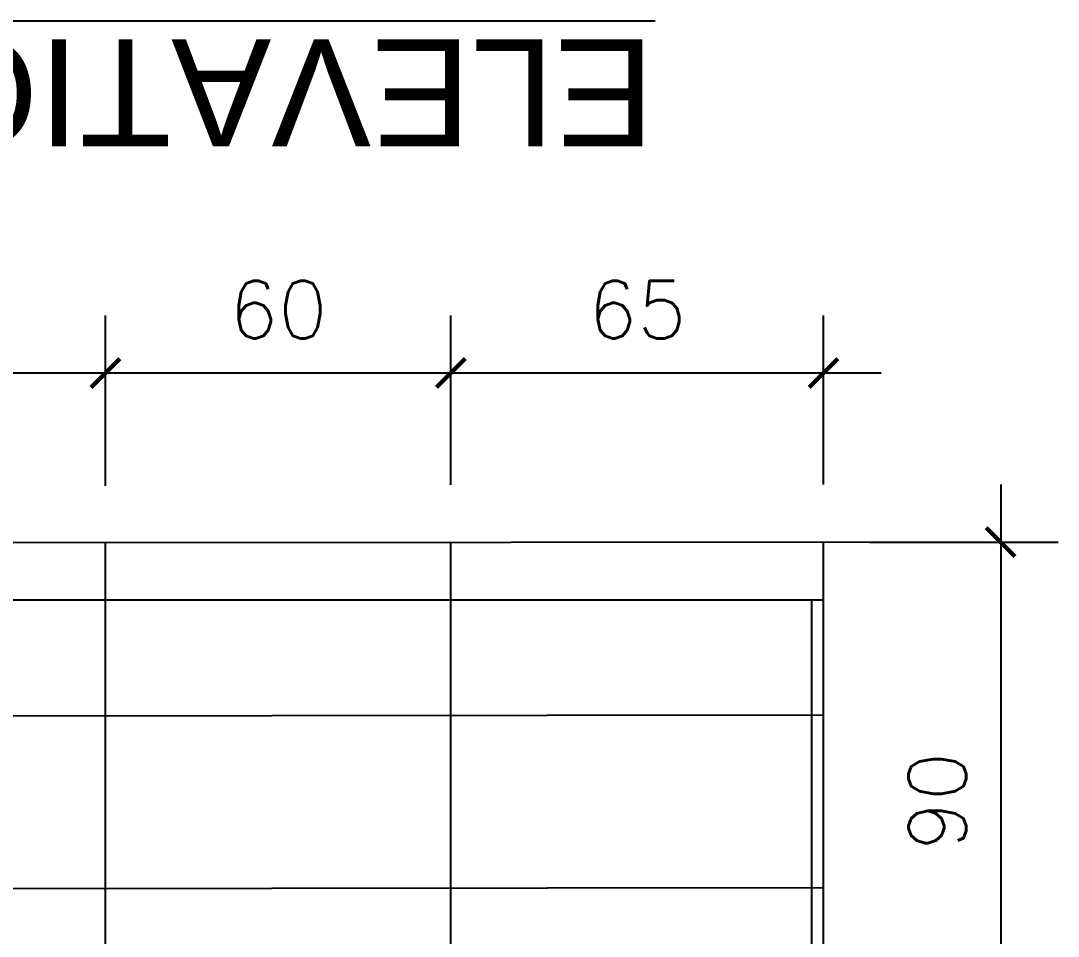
# Model space of a CAD drawing. Header units: centimetres. Extents: x -1797 to 2001, y -8788 to 1856.
# Drawn here: x -862.6 to -682.4, y 611.9 to 771 of the extents above; entities that cross this region are included whole.
import ezdxf

# ---------------------------------------------------------------- set-up
doc = ezdxf.new("R2010")
doc.units = ezdxf.units.CM
doc.header["$LTSCALE"] = 100
doc.header["$MEASUREMENT"] = 0
doc.header["$PDMODE"] = 35
for name, color, linetype in [('DIM', 1, 'Continuous'), ('ID_Flooring_02', 127, 'Continuous'), ('TEXT', 3, 'Continuous'), ('WALL-01', 7, 'Continuous'), ('WALL-03', 2, 'Continuous'), ('WALL-04', 1, 'Continuous')]:
    doc.layers.add(name, color=color, linetype=linetype)
doc.styles.add('ART', font='arial.ttf')
doc.styles.add('ROMANS', font='romans')
doc.dimstyles.new('AS-17-100', dxfattribs={"dimtxt": 10, "dimasz": 5, "dimexe": 10, "dimexo": 10, "dimgap": 6, "dimtad": 1, "dimtoh": 1, "dimdec": 0, "dimdsep": 46, "dimtxsty": 'ROMANS', "dimblk1": 'ARCHTICK', "dimblk2": 'ARCHTICK', "dimsah": 1, "dimcen": 25, "dimdle": 10, "dimclrd": 1, "dimclre": 1, "dimclrt": 2, "dimadec": 0, "dimazin": 0, "dimtfac": 1, "dimtdec": 0, "dimtofl": 0, "dimtmove": 2, "dimatfit": 3, "dimldrblk": 'ARCHTICK', "dimfxl": 1, "dimtolj": 1, "dimtzin": 0, "dimarcsym": 0})

# ---------------------------------------------------------------- blocks, each defined once
blk = doc.blocks.new('_ARCHTICK')
at = {"color": 0, "linetype": 'ByBlock', "const_width": 0.15}
blk.add_lwpolyline([(-0.5, -0.5), (0.5, 0.5)], dxfattribs=at)
blk = doc.blocks.new('*D496')
at = {"layer": 'Defpoints', "color": 0, "transparency": 16777216}
for p in [(-725.15, 680.43), (-725.15, 590.43), (-692.37, 590.43)]:
    blk.add_point(p, dxfattribs=at)
at = {"layer": 'DIM', "color": 1, "lineweight": -2, "transparency": 16777216}
for p, q in [((-692.37, 690.43), (-692.37, 580.43)), ((-715.15, 680.43), (-682.37, 680.43)), ((-715.15, 590.43), (-682.37, 590.43))]:
    blk.add_line(p, q, dxfattribs=at)
at = {"layer": 'DIM', "color": 1, "lineweight": -2, "transparency": 16777216, "xscale": 5, "yscale": 5, "zscale": 5}
for p, rotation in [((-692.37, 680.43), 90), ((-692.37, 590.43), 270)]:
    blk.add_blockref('_ARCHTICK', p, dxfattribs=dict(at, rotation=rotation))
at = {"layer": 'DIM', "color": 2, "transparency": 16777216, "insert": (-703.37, 635.43), "char_height": 10, "attachment_point": 5, "rotation": 90, "style": 'ROMANS'}
blk.add_mtext('\\A1;90', dxfattribs=at)
blk = doc.blocks.new('*D505')
at = {"layer": 'Defpoints', "color": 0, "transparency": 16777216}
for p in [(-847.86, 709.81), (-913.15, 680.23), (-847.86, 680.23, 0)]:
    blk.add_point(p, dxfattribs=at)
at = {"layer": 'DIM', "color": 1, "lineweight": -2, "transparency": 16777216}
for p, q in [((-913.15, 690.23), (-913.15, 719.81)), ((-847.86, 690.23), (-847.86, 719.81)), ((-923.15, 709.81), (-837.86, 709.81))]:
    blk.add_line(p, q, dxfattribs=at)
at = {"layer": 'DIM', "color": 1, "lineweight": -2, "transparency": 16777216, "xscale": 5, "yscale": 5, "zscale": 5, "rotation": 180}
blk.add_blockref('_ARCHTICK', (-913.15, 709.81), dxfattribs=at)
at = {"layer": 'DIM', "color": 1, "lineweight": -2, "transparency": 16777216, "xscale": 5, "yscale": 5, "zscale": 5}
blk.add_blockref('_ARCHTICK', (-847.86, 709.81), dxfattribs=at)
at = {"layer": 'DIM', "color": 2, "transparency": 16777216, "insert": (-880.5, 720.81), "char_height": 10, "attachment_point": 5, "style": 'ROMANS'}
blk.add_mtext('\\A1;65', dxfattribs=at)
blk = doc.blocks.new('*D506')
at = {"layer": 'Defpoints', "color": 0, "transparency": 16777216}
for p in [(-787.86, 709.81), (-847.86, 680.23, 0), (-787.86, 680.36, 0)]:
    blk.add_point(p, dxfattribs=at)
at = {"layer": 'DIM', "color": 1, "lineweight": -2, "transparency": 16777216}
for p, q in [((-847.86, 690.23), (-847.86, 719.81)), ((-787.86, 690.36), (-787.86, 719.81)), ((-857.86, 709.81), (-777.86, 709.81))]:
    blk.add_line(p, q, dxfattribs=at)
at = {"layer": 'DIM', "color": 1, "lineweight": -2, "transparency": 16777216, "xscale": 5, "yscale": 5, "zscale": 5, "rotation": 180}
blk.add_blockref('_ARCHTICK', (-847.86, 709.81), dxfattribs=at)
at = {"layer": 'DIM', "color": 1, "lineweight": -2, "transparency": 16777216, "xscale": 5, "yscale": 5, "zscale": 5}
blk.add_blockref('_ARCHTICK', (-787.86, 709.81), dxfattribs=at)
at = {"layer": 'DIM', "color": 2, "transparency": 16777216, "insert": (-817.86, 720.81), "char_height": 10, "attachment_point": 5, "style": 'ROMANS'}
blk.add_mtext('\\A1;60', dxfattribs=at)
blk = doc.blocks.new('*D507')
at = {"layer": 'Defpoints', "color": 0, "transparency": 16777216}
for p in [(-723.15, 709.81), (-787.86, 680.36, 0), (-723.15, 680.41)]:
    blk.add_point(p, dxfattribs=at)
at = {"layer": 'DIM', "color": 1, "lineweight": -2, "transparency": 16777216}
for p, q in [((-787.86, 690.36), (-787.86, 719.81)), ((-723.15, 690.41), (-723.15, 719.81)), ((-797.86, 709.81), (-713.15, 709.81))]:
    blk.add_line(p, q, dxfattribs=at)
at = {"layer": 'DIM', "color": 1, "lineweight": -2, "transparency": 16777216, "xscale": 5, "yscale": 5, "zscale": 5, "rotation": 180}
blk.add_blockref('_ARCHTICK', (-787.86, 709.81), dxfattribs=at)
at = {"layer": 'DIM', "color": 1, "lineweight": -2, "transparency": 16777216, "xscale": 5, "yscale": 5, "zscale": 5}
blk.add_blockref('_ARCHTICK', (-723.15, 709.81), dxfattribs=at)
at = {"layer": 'DIM', "color": 2, "transparency": 16777216, "insert": (-755.5, 720.81), "char_height": 10, "attachment_point": 5, "style": 'ROMANS'}
blk.add_mtext('\\A1;65', dxfattribs=at)

msp = doc.modelspace()

# ---------------------------------------------------------------- linework, layer by layer
at = {"layer": 'ID_Flooring_02'}
for p, q in [((-847.86, 680.31, 0), (-847.86, 680.43, 0)), ((-847.86, 370.43, 0), (-847.86, 680.31, 0)), ((-787.86, 370.43, 0), (-787.86, 680.43, 0)), ((-723.27, 650.33), (-913.27, 650.13)), ((-723.21, 620.33), (-913.21, 620.13))]:
    msp.add_line(p, q, dxfattribs=at)
at = {"layer": 'WALL-01'}
for p, q in [((-687.92, 680.43), (-954.44, 680.23)), ((-723.15, 320.43), (-723.15, 680.43))]:
    msp.add_line(p, q, dxfattribs=at)
at = {"layer": 'WALL-03'}
for p, q in [((-924.86, 771.01, 0), (-752.38, 771.01, 0)), ((-913.15, 670.41), (-723.15, 670.41))]:
    msp.add_line(p, q, dxfattribs=at)
at = {"layer": 'WALL-04'}
for p, q in [((-725.15, 680.41), (-725.15, 680.43)), ((-725.15, 370.43), (-725.15, 670.41))]:
    msp.add_line(p, q, dxfattribs=at)

# ---------------------------------------------------------------- texts
at = {"layer": 'TEXT', "style": 'ART'}
msp.add_text('ELEVATION 2', height=18.6386, rotation=180, dxfattribs=at).set_placement((-752.48, 767.8, 0))

# ---------------------------------------------------------------- dimensions: what is measured, and where the dimension line sits
at = {"layer": 'DIM'}
for base, p1, p2, picture, middle in [((-847.86, 709.81), (-913.15, 680.23), (-847.86, 680.23, 0), '*D505', (-880.5, 720.81)), ((-787.86, 709.81), (-847.86, 680.23, 0), (-787.86, 680.36, 0), '*D506', (-817.86, 720.81)), ((-723.15, 709.81), (-787.86, 680.36, 0), (-723.15, 680.41), '*D507', (-755.5, 720.81))]:
    dim = msp.add_linear_dim(base=base, p1=p1, p2=p2, dimstyle='AS-17-100', dxfattribs=at)
    dim.commit()
    dim.dimension.update_dxf_attribs({"geometry": picture, "text_midpoint": middle})
dim = msp.add_linear_dim(base=(-692.37, 590.43), p1=(-725.15, 680.43), p2=(-725.15, 590.43), angle=270, dimstyle='AS-17-100', dxfattribs=at)
dim.commit()
dim.dimension.update_dxf_attribs({"geometry": '*D496', "text_midpoint": (-703.37, 635.43)})

doc.saveas('drawing.dxf')
